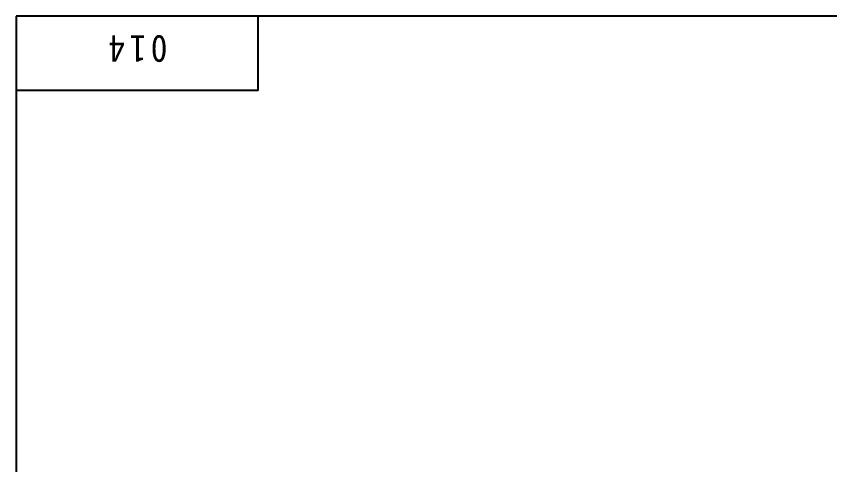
# Model space of a CAD drawing. Units: millimetres on the paper, reduced 4 times. Extents: x -32.5 to 32.5, y -23.4 to 21.6.
# Drawn here: x -32.5 to -10.64, y 9.56 to 21.62 of the extents above; entities that cross this region are included whole.
import ezdxf

# ---------------------------------------------------------------- set-up
doc = ezdxf.new("R2010")
doc.units = ezdxf.units.MM
doc.header["$LTSCALE"] = 0.25
doc.layers.add('0-7_表題欄内文字', color=7, linetype='Continuous')
doc.layers.add('0-F_輪郭線・表題欄', color=7, linetype='Continuous', lineweight=25)
doc.styles.add('ＭＳ ゴシック', font='')
doc.styles.get('ＭＳ ゴシック').set_extended_font_data('MS Gothic')

msp = doc.modelspace()

# ---------------------------------------------------------------- linework, layer by layer
at = {"layer": '0-F_輪郭線・表題欄'}
for p, q in [((-32.5, 21.625), (-32.5, -23.375)), ((32.5, 21.625), (-32.5, 21.625)), ((-26, 19.625), (-26, 21.625)), ((-26, 19.625), (-32.5, 19.625))]:
    msp.add_line(p, q, dxfattribs=at)

# ---------------------------------------------------------------- texts
at = {"layer": '0-7_表題欄内文字', "insert": (-28.4375, 21.125), "char_height": 0.7331, "attachment_point": 7, "rotation": 180, "style": 'ＭＳ ゴシック'}
msp.add_mtext('\\T1.27;\\W0.9;014', dxfattribs=at)

doc.saveas('drawing.dxf')
